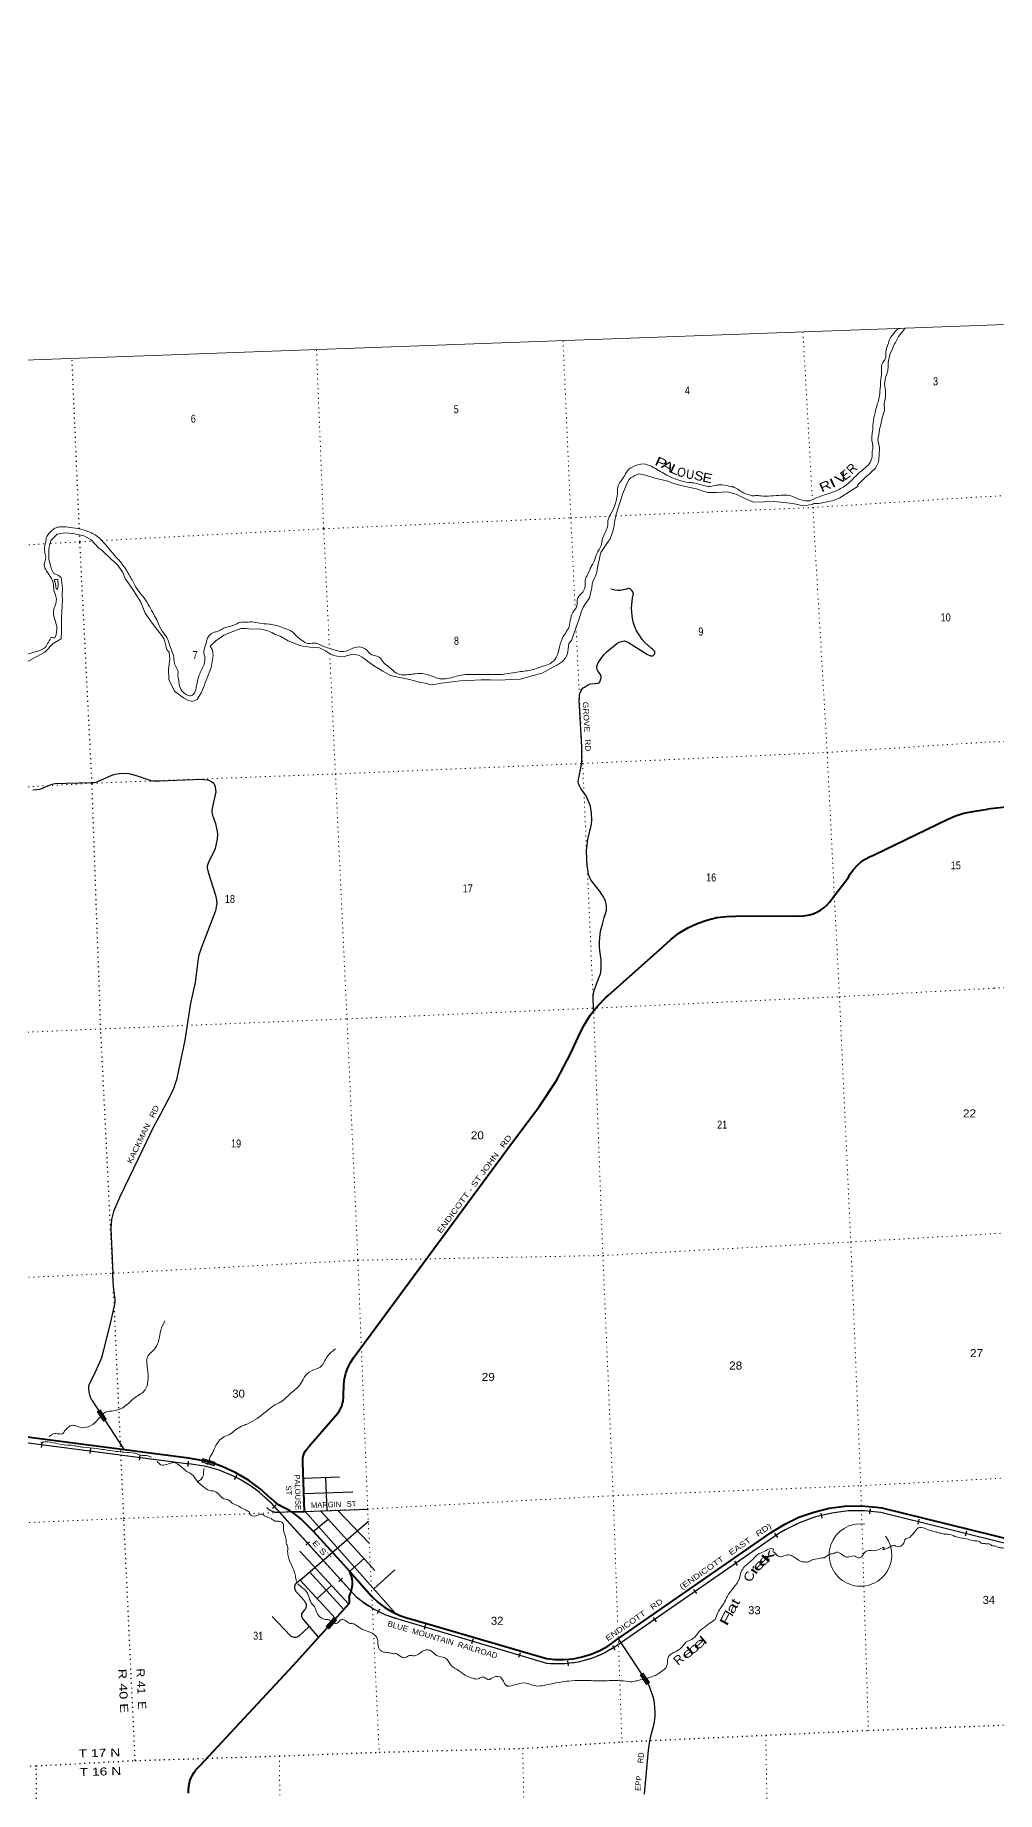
# Model space of a CAD drawing. Header units: feet. Extents: x 751810 to 1010326, y -353855 to -161247.
# Drawn here: x 825315 to 846344, y -199662 to -161247 of the extents above; entities that cross this region are included whole.
import ezdxf
from ezdxf.enums import TextEntityAlignment as Align

# ---------------------------------------------------------------- set-up
doc = ezdxf.new("R2010")
doc.units = ezdxf.units.FT
doc.header["$LTSCALE"] = 70
doc.linetypes.add('DOTTED', pattern=[1.5, 0.3, -1.2])
for name, color, linetype, lineweight in [('26', 7, 'Continuous', 40), ('29', 7, 'Continuous', 25), ('31', 7, 'Continuous', 13), ('34', 7, 'Continuous', 25), ('39', 7, 'Continuous', 13), ('4', 7, 'Continuous', 13), ('6', 7, 'DOTTED', 25), ('61', 7, 'Continuous', 13), ('7', 7, 'DOTTED', 13)]:
    doc.layers.add(name, color=color, linetype=linetype, lineweight=lineweight)
for name, color, linetype in [('27', 7, 'Continuous'), ('30', 7, 'Continuous'), ('41', 7, 'Continuous')]:
    doc.layers.add(name, color=color, linetype=linetype)

msp = doc.modelspace()

# ---------------------------------------------------------------- linework, layer by layer
at = {"layer": '26'}
for points in [[(830921.63, -193540.26), (830949.38, -193539.23), (831207.46, -193529.65), (831167.77, -192462.69), (831166.41, -192417.37), (831169.79, -192372.16), (831177.88, -192327.56), (831190.58, -192284.04), (831207.77, -192242.08), (831229.25, -192202.16), (831254.78, -192164.7), (831284.09, -192130.11), (831302.74, -192111.47), (831923.93, -191389.04), (831961.01, -191337.95), (831992.54, -191283.27), (832018.19, -191225.59), (832037.67, -191165.55), (832050.76, -191103.8), (832057.33, -191041.01), (832057.97, -190995.58), (832062.61, -190749.95), (832080.66, -190626.12), (832111.55, -190504.86), (832154.96, -190387.49), (832210.39, -190275.3), (832277.24, -190169.52), (832335.57, -190093.74), (835629.68, -185624.01), (836340.11, -184664.1), (836715.31, -184104.07), (837029.91, -183507.89), (837030.13, -183507.42), (837188.44, -183160.54), (837188.47, -183157.89), (837211.79, -183110.54), (837317.27, -182896.37), (837453.23, -182680.66), (837610.99, -182480.34), (837788.82, -182297.6), (837842.53, -182249.36), (839040.97, -181181.83), (839050.83, -181173.56), (839214.28, -181019.48), (839392.95, -180883.34), (839584.86, -180766.61), (839787.93, -180670.59), (839999.92, -180596.32), (840218.51, -180544.61), (840441.31, -180516.04), (840625.94, -180510.1), (841984.46, -180507.62), (842072.01, -180508.91), (842159.21, -180501.05), (842245.11, -180484.11), (842328.77, -180458.28), (842409.27, -180423.85), (842485.74, -180381.2), (842557.32, -180330.79), (842623.25, -180273.16), (842682.79, -180208.97), (842735.29, -180138.9), (842761.25, -180097.64), (843089.56, -179673.64), (843146.17, -179578), (843212.47, -179488.81), (843287.73, -179407.04), (843371.13, -179333.58), (843461.75, -179269.24), (843558.59, -179214.72), (843660.61, -179170.63), (843663.3, -179169.63), (845256.06, -178395.09), (845437.03, -178317.85), (845625.08, -178259.95), (845818.15, -178222.02), (845861.08, -178216.4), (846139.06, -178173.32)], [(846673.21, -178112.8), (846139.06, -178173.32)], [(829244.19, -192491.02), (829111.14, -192452.3), (828959.72, -192415.1), (828669.56, -192366.11), (824068.14, -191765.56), (823923.58, -191736.84), (823782.81, -191693.17), (823647.37, -191635.03), (823518.76, -191563.04), (823482.35, -191539.29), (822019.53, -190272.2), (821539.72, -189818.18), (821156.93, -189493.88), (820742.35, -189211.36), (820300.5, -188973.73), (819836.23, -188783.59), (819718.95, -188744.27), (819595.94, -188704.61), (819469.45, -188678.03), (819340.88, -188664.81), (819315.01, -188663.79), (817742.98, -188723.6)], [(830921.63, -193540.26), (830874.17, -193509.45), (830731.66, -193436.86), (830730.97, -193436.55), (830638.8, -193382.44), (830552.8, -193318.99), (830473.89, -193246.89), (830472.24, -193245.22), (830237.22, -193031.45), (829981.14, -192843.41), (829706.81, -192683.17), (829417.23, -192552.48), (829244.19, -192491.02)], [(832193.44, -194844.49), (831997.08, -194623.56), (831410.13, -193978.7), (831132.62, -193697.17), (831008.31, -193596.54), (830921.63, -193540.26)], [(832193.44, -194844.49), (832679.19, -195391.04), (832814.4, -195517.83), (832962.12, -195629.8), (833120.74, -195725.71), (833288.51, -195804.52), (833463.6, -195865.35), (833522, -195881.2), (836448, -196731.82), (836473, -196736.35), (836498, -196742.84), (836677.76, -196764.84), (836879.88, -196768.29), (837081.25, -196750.6), (837279.66, -196711.96), (837472.95, -196652.78), (837659, -196573.73), (837835.77, -196475.66), (838001.31, -196359.65), (838029.8, -196336.94), (841410.72, -193986.48), (841705.38, -193805.87), (842017.31, -193657.05), (842343.09, -193541.65), (842679.14, -193460.93), (843021.79, -193415.79), (843367.29, -193406.71), (843711.84, -193433.79), (843826.69, -193450.96), (846732.02, -194165.65)], [(831706.6, -196070.01), (832188, -195536.97), (832186.1, -195450.47), (832185.16, -195421.73), (832187.23, -195393.06), (832192.29, -195364.76), (832200.28, -195337.14), (832211.11, -195310.51), (832216.93, -195298.83), (832234.92, -195241.48), (832246.82, -195182.57), (832252.5, -195122.73), (832251.89, -195062.63), (832245, -195002.93), (832231.91, -194944.26), (832212.76, -194887.29), (832201.68, -194862.74), (832193.44, -194844.49)], [(828665.9, -199692.39), (828665.76, -199613.77), (828673.84, -199535.57), (828690.05, -199458.64), (828714.21, -199383.82), (828746.06, -199311.94), (828785.25, -199243.78), (828831.35, -199180.1), (828883.86, -199121.58), (828923.84, -199084.27), (830957.86, -196899.04), (831706.6, -196070.01)]]:
    msp.add_lwpolyline(points, dxfattribs=at)
at = {"layer": '29'}
for p, q in [((837267.51, -176811.41), (837212.12, -175791.25)), ((837384.57, -179429.98), (837371.27, -179079.67)), ((828714, -182417.12), (828585.11, -183227.06)), ((831180.22, -192798.73), (831970.4, -192770.61)), ((831698.06, -193513.82), (831671.58, -192780.47)), ((831209.65, -193530.94), (832586.85, -193477.19)), ((831218.58, -193530.59), (833208.07, -195776.28)), ((831560.67, -193520.53), (832746, -194821.86)), ((831934.65, -193505.49), (832622.13, -194225.97)), ((831110.31, -195029.86), (832600.72, -193742.53)), ((831397.72, -193966.11), (831722.49, -193698.19)), ((831099.76, -194396.26), (832170.99, -195558.31)), ((832188.76, -194840.61), (832507.63, -194560.16)), ((831110.31, -195029.86), (831883.11, -195873.24)), ((831316.64, -194851.64), (832061.82, -195673.52)), ((832718.64, -195221.71), (833178.8, -194806.19)), ((831479.49, -195432.76), (831793.47, -195148.78)), ((830498.16, -195826.67), (830901.2, -196247.75)), ((838061.41, -196312.08), (838728.6, -197315.37)), ((838719.97, -198750.51), (838630.59, -199712.5))]:
    msp.add_line(p, q, dxfattribs=at)
for points in [[(837212.12, -175791.25), (837221.42, -175686.85), (837231.81, -175631.75), (837250.52, -175589.12), (837271.3, -175555.85), (837300.4, -175522.58), (837327.42, -175502.82), (837396.01, -175460.19), (837437.58, -175441.48), (837464.6, -175432.12), (837622.56, -175415.49), (837649.59, -175406.12), (837664.14, -175387.41), (837680.76, -175344.78), (837689.08, -175306.31), (837689.08, -175261.6), (837676.61, -175229.37), (837626.72, -175161.79), (837603.86, -175115), (837597.63, -175085.88), (837597.62, -175053.66), (837608.02, -175008.94), (837635.03, -174958), (837751.43, -174799.96), (837826.27, -174723.01), (838034.11, -174546.26), (838084, -174517.14), (838106.86, -174510.9), (838162.97, -174496.36), (838196.24, -174494.27), (838237.81, -174502.59), (838291.84, -174525.47), (838707.54, -174787.48), (838767.83, -174816.59), (838786.54, -174821.27), (838803.15, -174820.75), (838818.75, -174816.07), (838834.34, -174808.27), (838846.81, -174797.35), (838857.19, -174783.32), (838866.56, -174764.08), (838867.6, -174756.8), (838867.59, -174743.8), (838865.52, -174731.85), (838859.28, -174718.85), (838844.73, -174700.66), (838823.94, -174681.42), (838782.36, -174650.24), (838645.18, -174529.63), (838588.04, -174465.68), (838520.47, -174359.11), (838467.49, -174272.28), (838429.02, -174184.43), (838400.97, -174101.77), (838384.35, -174040.42), (838366.66, -173947.37), (838358.35, -173772.7), (838379.14, -173556.43), (838395.76, -173464.93), (838394.74, -173438.41), (838384.35, -173417.62), (838362.51, -173390.07), (838326.15, -173357.31), (838307.44, -173348.99), (838287.68, -173348.48), (838217.01, -173369.28), (838113.09, -173390.07), (838058.02, -173392.66), (837988.38, -173385.91), (837901.08, -173360.96)], [(837371.27, -179079.67), (837385.63, -178952.68), (837402.25, -178838.31), (837477.08, -178501.44), (837485.39, -178403.7), (837477.08, -178260.22), (837460.45, -178112.57), (837431.35, -178031.47), (837360.68, -177881.75), (837244.28, -177723.71), (837194.4, -177619.74), (837186.09, -177571.91), (837202.71, -177490.81), (837256.76, -177228.79), (837269.23, -177131.06), (837267.51, -176811.41)], [(825459.32, -177721.7), (825607.94, -177655.67), (825689, -177627.59), (825753.44, -177614.08), (825990.38, -177605.76), (826564.04, -177589.13), (826605.61, -177586.01), (826663.81, -177571.45), (826751.1, -177539.22), (826979.73, -177439.41), (827064.95, -177409.25), (827154.33, -177389.5), (827256.17, -177384.3), (827353.86, -177389.5), (827397.51, -177397.82), (827549.23, -177443.57), (827802.81, -177530.9), (827848.53, -177543.38), (827896.34, -177551.7), (828039.75, -177555.86), (828956.36, -177519.48), (829020.79, -177522.59), (829081.07, -177529.87), (829114.33, -177540.27), (829178.76, -177576.65), (829205.78, -177598.5), (829226.56, -177621.37), (829249.42, -177680.62), (829261.9, -177750.3), (829263.98, -177798.12), (829261.89, -177826.19), (829191.23, -178121.47), (829178.76, -178201.54), (829178.76, -178236.89), (829187.07, -178283.67), (829257.74, -178487.45), (829295.15, -178657.98), (829299.31, -178716.19), (829293.07, -178826.41), (829274.36, -178932.46), (829249.42, -179032.28), (829220.32, -179102.97), (829103.93, -179331.71), (829081.06, -179397.23), (829076.91, -179422.18), (829078.99, -179456.48), (829095.62, -179552.13)], [(825268.1, -177750.81), (825350.21, -177745.08), (825414.65, -177733.65), (825459.32, -177721.7)], [(829095.62, -179552.13), (829255.66, -180050.18), (829280.6, -180162.47), (829284.76, -180241.49), (829276.45, -180308.03), (829255.66, -180395.36), (828948.05, -181214.67), (828894.01, -181362.31), (828881.54, -181435.09), (828810.87, -181963.27), (828714, -182417.12)], [(837384.57, -179429.98), (837400.16, -179551.59), (837410.55, -179597.33), (837435.49, -179665.96), (837447.97, -179694.54), (837465.64, -179724.69), (837504.08, -179778.25), (837676.58, -179991.4)], [(837525.14, -182584.58), (837518.62, -182258.02), (837524.86, -182200.83), (837539.4, -182137.41), (837597.6, -181979.37), (837664.11, -181808.85), (837678.67, -181774.54), (837686.98, -181737.11), (837693.21, -181630.02), (837693.22, -181511.49), (837689.05, -181463.66), (837659.95, -181264.03), (837653.73, -181180.85), (837655.79, -181068.56), (837670.36, -180905.32), (837680.74, -180843.98), (837718.15, -180690.1), (837759.72, -180544.54), (837805.44, -180386.5), (837809.62, -180340.74), (837809.62, -180301.23), (837803.39, -180240.93), (837787.81, -180186.34), (837765.97, -180130.72), (837743.09, -180087.06), (837676.58, -179991.4)], [(828585.11, -183227.06), (828453.37, -183876.37), (828403.49, -184090.56), (828386.86, -184148.78), (828345.29, -184269.39), (828295.41, -184383.76), (828054.3, -184841.24), (827904.65, -185115.73), (827663.55, -185623.11), (827164.72, -186646.2), (827031.7, -186970.6), (826981.81, -187143.19), (826973.5, -187344.9), (827015.06, -188324.32)], [(826551.54, -191097.71), (826530.78, -191053.6), (826507.91, -190977.71), (826493.37, -190920.51), (826487.13, -190848.78), (826487.14, -190810.3), (826491.29, -190780.14), (826516.23, -190711.54), (826603.52, -190545.18), (826732.39, -190266.54), (826773.96, -190162.55), (826819.68, -189996.21), (826952.7, -189447.23), (827052.47, -189031.34), (827062.86, -188949.19), (827062.86, -188890.97), (827035.84, -188686.15), (827019.22, -188499), (827015.06, -188324.32)], [(826551.54, -191097.71), (826838.96, -191533.52), (827264.92, -192179.4)], [(831195.06, -193135.62), (832252.94, -193098.31), (832252.89, -193096.3)], [(830921.63, -193540.26), (830652.39, -193551.54), (830593.15, -193552.58), (830572.37, -193551.54), (830548.47, -193546.34), (830521.45, -193538.02), (830491.31, -193524.51), (830458.05, -193506.83), (830435.19, -193492.28), (830380.11, -193442.37)], [(831110.31, -195029.86), (831020.28, -195105.92), (831010.92, -195115.8), (830999.49, -195133.48), (830989.1, -195164.15), (830985.98, -195200.02), (830991.18, -195228.61), (831005.72, -195264.48), (831016.12, -195280.6), (831057.69, -195326.34), (831194.87, -195478.14), (831222.92, -195519.22), (831233.31, -195537.41), (831238.52, -195557.16), (831241.62, -195579), (831242.67, -195597.2), (831236.44, -195629.94), (831223.96, -195658.02), (831207.34, -195681.93), (831155.38, -195748.47), (831141.86, -195770.31), (831136.66, -195789.02), (831136.66, -195805.66), (831140.83, -195823.33), (831161.61, -195868.57), (831180.32, -195896.11), (831513.47, -196283.85)], [(831309.55, -196046.52), (831080.55, -196260.03), (831060.81, -196273.55), (831042.1, -196281.87), (831015.08, -196287.07), (830996.37, -196288.1), (830975.59, -196286.03), (830953.76, -196280.83), (830927.78, -196269.39), (830913.23, -196257.95), (830901.2, -196247.75)], [(838728.6, -197315.37), (838816.85, -197557.35), (838841.78, -197656.13), (838858.42, -197811.05), (838864.65, -197920.22), (838862.57, -198014.84), (838850.1, -198130.26), (838825.16, -198239.43), (838771.12, -198443.22), (838737.86, -198597.11), (838719.97, -198750.51)]]:
    msp.add_lwpolyline(points, dxfattribs=at)
at = {"layer": '29', "linetype": 'DOTTED', "lineweight": 100}
msp.add_arc((828100.86, -196103.84), 3788.85, 72.41626, 76.75615, dxfattribs=at)
at = {"layer": '31'}
for p, q in [((826671.77, -191346), (826734.55, -191304.96)), ((826808.55, -191555.26), (826671.77, -191346)), ((838608.8, -197063.39), (838746.83, -197271.84)), ((838746.83, -197271.84), (838684.3, -197313.25))]:
    msp.add_line(p, q, dxfattribs=at)
for points in [[(826734.55, -191304.96), (826871.33, -191514.22), (826808.55, -191555.26)], [(838684.3, -197313.25), (838546.27, -197104.8), (838608.8, -197063.39)]]:
    msp.add_lwpolyline(points, dxfattribs=at)
for points in [[(826682.84, -191348.31), (826732.23, -191316.03), (826860.25, -191511.9), (826810.86, -191544.18)], [(838557.35, -197107.04), (838606.54, -197074.47), (838735.74, -197269.59), (838686.55, -197302.16)]]:
    msp.add_lwpolyline(points, close=True, dxfattribs=at)
at = {"layer": '34', "lineweight": 13}
for p, q in [((828626.44, -192486.72), (823714.18, -191846)), ((832343.86, -195404.65), (830472.72, -193343.4)), ((846720.79, -194277.2), (843810.17, -193549.59)), ((841577.09, -194011.37), (838018.79, -196476.06)), ((836503.69, -196852.38), (833252.78, -195885.26))]:
    msp.add_line(p, q, dxfattribs=at)
at = {"layer": '34'}
for p, q in [((825462.22, -192020.05), (825447.91, -192129.73)), ((826525.76, -192156.14), (826511.45, -192265.82)), ((827602.09, -192299.16), (827587.79, -192408.84)), ((828663.01, -192433.35), (828654.2, -192543.61)), ((829723.29, -192734.7), (829670.03, -192831.65)), ((830588.54, -193387.51), (830506.64, -193461.85)), ((842491.76, -193565.41), (842517.42, -193673)), ((843572.16, -193469.71), (843561.3, -193579.78)), ((844639.12, -193701.67), (844612.3, -193808.98)), ((845679.96, -193959.17), (845653.13, -194066.48)), ((831316.41, -194193.21), (831234.51, -194267.56)), ((841484.21, -194007.45), (841547.19, -194098.38)), ((840604.27, -194620.12), (840667.26, -194711.05)), ((832039.01, -194985.35), (831957.11, -195059.7)), ((839710.21, -195236.23), (839773.19, -195327.16)), ((832843.36, -195668.08), (832794.43, -195767.28)), ((838830.28, -195848.9), (838893.26, -195939.82)), ((833849.93, -196004.37), (833818.39, -196110.39)), ((834889.9, -196316.47), (834858.36, -196422.49)), ((835918.34, -196619.7), (835886.8, -196725.72)), ((837937.35, -196458.49), (837992.92, -196554.13)), ((836954.26, -196798.02), (836968.5, -196907.71))]:
    msp.add_line(p, q, dxfattribs=at)
msp.add_lwpolyline([(846736.35, -194282.22), (843809.98, -193550.68), (843451.11, -193515.25), (843090.51, -193519.74), (842732.62, -193564.08), (842381.82, -193647.76), (842042.45, -193769.72), (841718.62, -193928.49), (841577.68, -194012.3), (838019.38, -196476.99), (837758.2, -196628.75), (837479.24, -196744.7), (837187.41, -196822.81), (836887.84, -196861.7), (836585.77, -196860.69), (836503.48, -196853.47), (833252.45, -195886.31), (832965.77, -195789.35), (832694.33, -195655.44), (832442.91, -195486.93), (832343.1, -195405.45), (830471.94, -193344.18), (830222.01, -193116.5), (830091.18, -193014.68), (829946.98, -192919.89), (829781.48, -192825.44), (829650.68, -192757.12), (829337.24, -192630.41), (829182.87, -192580.06), (829011.04, -192541.58), (828676.63, -192491.83), (828626.32, -192487.81), (823714.02, -191847.09)], dxfattribs=at)
at = {"layer": '34', "lineweight": 13}
for centre, radius, start, end in [((828423.66, -195341.6), 2862.07, 44.27996, 85.93712), ((843311.26, -196767.21), 3256.07, 81.18609, 122.181), ((843362.57, -194481.78), 683.57, 82.2539, 37.10717), ((833841.76, -193671.62), 2290.66, 229.16236, 255.10052), ((836744.37, -194583.25), 2281.86, 263.94549, 303.95217)]:
    msp.add_arc(centre, radius, start, end, dxfattribs=at)
at = {"layer": '39'}
for p, q in [((837445.32, -172935.59), (837378.53, -173075.95)), ((837558.87, -173085.39), (837503.35, -173216.27)), ((829067.08, -192514.01), (829119.63, -192413.62)), ((829089.2, -192486.4), (829089.42, -192486.11))]:
    msp.add_line(p, q, dxfattribs=at)
for points in [[(844338.87, -167654.02), (844285.7, -167720.33), (844195.87, -167839.08), (844126.34, -167967.44), (844108.97, -168000.04), (844051.27, -168118.07), (844005.5, -168229.79), (843969.13, -168403.69), (843968.8, -168480.17), (843963.15, -168588.98), (843928.9, -168676.29), (843906.03, -168733.16), (843885.07, -168876.52), (843910.31, -169018.84), (843905.55, -169167.88), (843880.3, -169299.26), (843887.81, -169458.08), (843844.49, -169589.87), (843800.62, -169788.09), (843774.13, -169863.15), (843771.75, -169937.67), (843741.14, -170099.37), (843778.87, -170261.53), (843772.68, -170436.76), (843755.87, -170586.07), (843688.3, -170712.37), (843585.93, -170809.27), (843554.63, -170848.22), (843465.74, -170918.65), (843302.42, -171077.3), (843299.02, -171105.55), (843309.16, -171109.35), (843132.72, -171219.99), (842908.79, -171363.91), (842769.42, -171423.41), (842635.41, -171452.6), (842453.23, -171484.88), (842384.98, -171488.44), (842342.84, -171491.4), (842308.87, -171500.22), (842254.94, -171515.52), (842170.89, -171531.51), (842046.08, -171522.25), (841882.49, -171485.69), (841683.05, -171464.02), (841465.53, -171442.77), (841254.79, -171455.58), (841021.77, -171460.83), (840835.16, -171382.53), (840646.09, -171284.16), (840447.95, -171230.27), (840211.18, -171247.68), (840022.28, -171247.92), (839943.45, -171227.56), (839779.37, -171168.88), (839627.96, -171138.08), (839470.35, -171099.37), (839276.32, -171049.41), (839148.62, -170999.97), (839055.69, -170977.92), (838867.9, -170937.88), (838661.42, -170870.09), (838518.13, -170843.13), (838430.37, -170873.29), (838386.84, -170904.46), (838341.04, -170923.61), (838305.81, -170966.66), (838265.04, -171031.99), (838160.05, -171283.91), (838135.66, -171362.95), (838071.65, -171559.61), (838022.92, -171719.7), (837982.62, -171897.71), (837969.03, -172010.72), (837939.32, -172122.08), (837878.36, -172274.4), (837831.61, -172341.87), (837685.65, -172558.49), (837666.89, -172619.29), (837658.39, -172689.92), (837614.34, -172880.09), (837598.65, -172989.13), (837575.92, -173052.03), (837558.87, -173085.39)], [(835929.88, -175333.16), (835708.88, -175336.13), (835592.55, -175346.81), (835526.26, -175348.3), (835266.91, -175344.09), (835070.01, -175346.52), (834796.96, -175358.72), (834612.2, -175364.9), (834435.83, -175387), (834197.32, -175416.53), (834073.22, -175439.46), (833944.88, -175452.41), (833890.07, -175427.49), (833716.57, -175397.19), (833500.13, -175333.65), (833397.24, -175315.84), (833253.87, -175284.87), (833088.36, -175252.38), (832917.41, -175155.61), (832789.09, -175078), (832756.46, -175056.6), (832587.13, -174941.68), (832568.65, -174923.98), (832468.45, -174845.74), (832389.18, -174805.27), (832262.15, -174786), (832074.34, -174836.53), (832002.16, -174844.19), (831836.6, -174809.69), (831753.23, -174765.28), (831661.6, -174711), (831535.51, -174643.41), (831326.2, -174630.02), (831122.52, -174598.39), (830848.87, -174491.86), (830759.33, -174441.55), (830683.99, -174396.97), (830566.42, -174351.32), (830489.2, -174312.81), (830377.71, -174269.04), (830230.18, -174232.12), (830047.35, -174234.23), (829920.4, -174218.98), (829809.87, -174219.46), (829564.74, -174313.55), (829439.39, -174370.71), (829336.4, -174439.45), (829265.14, -174489.36), (829143.12, -174606.83), (829191.23, -174692.28), (829207.94, -174812.66), (829167.4, -175071.18), (829077.95, -175298.6), (829036.06, -175404.2), (829015.16, -175459.01), (828973.27, -175564.61), (828946.6, -175631.62), (828882.62, -175737.72), (828861.36, -175776.44), (828751.72, -175817.15), (828656.65, -175789.11), (828561.09, -175738.94), (828364.88, -175590.41), (828238.74, -175337.67), (828231.56, -175102.36), (828240.49, -175051.84), (828257.17, -174896.5), (828245.69, -174739.78), (828202.44, -174692.46), (828182.9, -174626.49), (828132.85, -174452.52), (828076.72, -174367.25), (827894.68, -174131.87), (827718.5, -173888.3), (827624.76, -173646.9), (827464.42, -173392.91), (827281.68, -173125.34), (827232.61, -172995.63), (827114.35, -172827.24), (826970.77, -172695.64), (826788.06, -172520.64), (826704.46, -172466.18), (826539.69, -172284.74), (826377, -172197.85), (826140.7, -172144.82), (825971.47, -172126.5), (825795.41, -172162.67), (825665.54, -172288.37), (825635.43, -172381.63), (825615.28, -172470.63), (825612.25, -172698.12), (825647.84, -172854.29), (825671.48, -172924.2), (825713.56, -173009.79), (825827.24, -173061.56), (825882.45, -173104.59), (825911.82, -173343.42), (825909.12, -173494.42), (825913.34, -173594.96), (825893.8, -173985.83), (825890.04, -174271.69)], [(837503.35, -173216.27), (837491.87, -173251.15), (837485.7, -173335.82), (837438.11, -173548.21), (837300.01, -173756.6), (837256.11, -173862.25), (837220.73, -173989.84), (837137.17, -174211.09), (837042.61, -174480.89), (836983.86, -174550.64), (836954.8, -174782.74), (836906.61, -174876.4), (836849.78, -174942.09), (836736.83, -175015.08), (836647.45, -175063.38), (836399.15, -175195.78), (836203.44, -175252.52), (835929.88, -175333.16)], [(825890.04, -174271.69), (825883.8, -174444.91), (825871.97, -174455.24), (825711.29, -174551.45), (825528.6, -174742.74), (825258.33, -174881.66), (825042.03, -175007.3), (824800.82, -175187.83), (824601.93, -175282.88), (824311.38, -175321.64), (824111.03, -175350.31), (823960.69, -175367.79), (823688.43, -175416.2), (823411.69, -175535.15), (823172.5, -175625.07), (822935.54, -175725.01), (822855.39, -175758.69)]]:
    msp.add_lwpolyline(points, dxfattribs=at)
for points in [[(842257.15, -171432.96), (842378.4, -171371.86), (842697.49, -171260), (842892.67, -171179.12), (843116.51, -171031.18), (843273.85, -170874.68), (843429.62, -170738.33), (843555.52, -170614.74), (843618.4, -170458.36), (843620.03, -170349.64), (843629.01, -170301.14), (843607.41, -170050.06), (843624.58, -169916.84), (843636.54, -169729.41), (843679.75, -169501.01), (843720.62, -169349.15), (843752.42, -169241.77), (843787.91, -169027.64), (843798.83, -168884.5), (843804.47, -168775.7), (843823.84, -168559.92), (843820.77, -168511.69), (843848.6, -168406.41), (843905.04, -168322.62), (843913.91, -168177.52), (843973.9, -167980.95), (844017.49, -167861.22), (844080.17, -167787.36), (844128.93, -167719.84), (844226.27, -167658.61)], [(837445.32, -172935.59), (837454.26, -172911.88), (837500.48, -172820.27), (837576.89, -172639.43), (837603.42, -172566.38), (837665.53, -172466.37), (837734.46, -172219.28), (837837.31, -171961.37), (837837.33, -171870.8), (837867.57, -171783.58), (837967.64, -171582.08), (838018.65, -171434.02), (838047.42, -171280.41), (838071.12, -171078.62), (838189.94, -170906.89), (838265.36, -170772.36), (838427.77, -170664.04), (838599.73, -170623.94), (838840.67, -170705.04), (839125.57, -170865.65), (839371.1, -170972.81), (839615.48, -171027.67), (839750.47, -171042.74), (839958.78, -171102.44), (840109.7, -171111.11), (840235.72, -171084.12), (840332.1, -171079.93), (840543.99, -171119.42), (840554.08, -171121.21), (840647.36, -171159.35), (840708.51, -171198.22), (840826.57, -171266), (840931.86, -171301.86), (841010.73, -171324.23), (841068.76, -171312.86), (841181.56, -171324.4), (841404.62, -171323.39), (841635.4, -171308.12), (841804.36, -171314.37), (841950.18, -171365.42), (842130.37, -171425.75), (842257.15, -171432.96)], [(822818.92, -175654.16), (822974.72, -175587.27), (823128.95, -175563.67), (823278.41, -175505.95), (823440.91, -175401.66), (823607.48, -175299.29), (823712.61, -175236.54), (823860.37, -175192.95), (824037.28, -175195), (824109.63, -175195.38), (824342.29, -175174.03), (824556.21, -175122.91), (824723.71, -175062.78), (824874.95, -174994.97), (824973.8, -174920.28), (825103.98, -174808.67), (825243.49, -174755.21), (825341.25, -174722.81), (825532.32, -174638), (825604.08, -174519.65), (825623.55, -174491.04), (825652.57, -174440.07), (825672.13, -174415.48), (825714.62, -174428.61), (825784.24, -174304.27), (825763.17, -174077.33), (825716.29, -173865.06), (825743.68, -173739.66), (825773.83, -173648.42), (825771.04, -173521.69), (825725.59, -173373.79), (825714.9, -173253.28), (825669.88, -173125.49), (825565.86, -172964.82), (825514.64, -172829.12), (825546.91, -172651.29), (825524.39, -172541.11), (825525.62, -172414.29), (825552.74, -172276.83), (825569.31, -172208.03), (825635.84, -172126.03), (825698.75, -172062.22), (825806.11, -172009.48), (825904.28, -171995.19), (826081.53, -172013.33), (826311.41, -172048.39), (826515.93, -172118.24), (826625.64, -172172.11), (826752.57, -172277.93), (826921.54, -172467.32), (827051.58, -172623.37), (827171.01, -172753.51), (827295.34, -172923.78), (827418.36, -173126.28), (827481.28, -173245.62), (827512.74, -173305.28), (827610.29, -173445.97), (827711.55, -173572.49), (827809.59, -173735.3), (827916.19, -173922.08), (827989.73, -174067.33), (828092.94, -174282.36), (828194.46, -174420.95), (828258.53, -174592.58), (828320.41, -174756.21), (828349.31, -174882.35), (828376.6, -175026.64), (828435.32, -175138.01), (828438.07, -175262.73), (828451.8, -175338.89), (828465.93, -175433.17), (828523.49, -175582.81), (828595.3, -175649.61), (828698.76, -175693.57), (828770.54, -175667.8), (828835.65, -175521.42), (828879.26, -175311.14), (828926.65, -175181.26), (828980.42, -175067.35), (829028.4, -174873.06), (829003.02, -174724.71), (829049.75, -174564.66), (829104.33, -174396.39), (829260.9, -174296.25), (829274.91, -174293.92), (829386.29, -174241.1), (829481.83, -174198.69), (829593.79, -174172.01), (829764.99, -174097.71)], [(825816.81, -173226.83), (825816.26, -173293.25), (825807.46, -173349.8), (825795.71, -173364.15), (825783.66, -173364.43), (825771.21, -173318.1), (825757.95, -173238.51), (825746.73, -173191.57), (825728.84, -173156.36), (825774.87, -173147.27), (825809.15, -173152.53), (825813.39, -173162.5), (825811.78, -173180.65), (825816.81, -173226.83)], [(829764.99, -174097.71), (829873.11, -174079.17), (829893.24, -174080.73), (830049.96, -174079.2), (830225.43, -174107.45), (830424.78, -174125.08), (830553.92, -174148.33), (830821.15, -174236.89), (830955.32, -174306.32), (831000.57, -174353.6), (831139.91, -174475.23), (831288.32, -174552.38), (831458.88, -174540.48), (831576.58, -174592.17), (831835.78, -174680.91), (831987.41, -174721.76), (832137.84, -174708.3), (832303.11, -174638.16), (832490.14, -174644), (832584.09, -174712.32), (832631.58, -174769.61), (832836.27, -174847.51), (832941.55, -174973.93), (833064.29, -175071.79), (833219.87, -175201.11), (833529.88, -175224.3), (833628.09, -175212.02), (833814.99, -175211.83), (834057.8, -175286.85), (834167.07, -175320.61), (834289.69, -175321.87), (834601.55, -175246.4), (834910.59, -175225.34), (835204.04, -175226.77), (835523.56, -175225.6), (835898.13, -175168.84), (836190.52, -175121.99), (836356.05, -175063.92), (836609.17, -174967.64), (836730.35, -174811.96), (836797.18, -174560.89), (836894.89, -174343.35), (836974.59, -174220.8), (837069.43, -173872.5), (837160.74, -173729.56), (837175.28, -173568.23), (837218.06, -173502.86), (837335.04, -173339.22), (837354.37, -173121.43), (837382.23, -173069.86)], [(826743.62, -191457.39), (826809.09, -191385.73), (826898.65, -191345.47), (827066.98, -191323.56), (827279.97, -191230.2), (827502.84, -191038), (827722.18, -190868.02), (827780.43, -190683.57), (827770.21, -190402.04), (827780.4, -190134.15), (827943.28, -189955.38), (828021.56, -189768.46), (828061.46, -189572.34), (828151.23, -189359)], [(829119.63, -192413.62), (829145.1, -192331.23), (829187.74, -192259.83), (829231.91, -192166.26), (829330.59, -191992.96), (829445.11, -191899.81), (829588.32, -191832.18), (829720.69, -191728.57), (829867.7, -191650.79), (829965.29, -191610.35), (830167.75, -191495.09), (830393.07, -191322.96), (830571.11, -191194.17), (830725.98, -191108.16), (830885.59, -190963.68), (831104.14, -190757.49), (831197.19, -190602.44), (831356.67, -190451.92), (831545.86, -190373.19), (831697.72, -190150.4), (831880.82, -189977.21)], [(825624.47, -191888.64), (825719.61, -191832.95), (825828.12, -191832.51), (825932.27, -191816.07), (825940.04, -191803.82), (825959.37, -191769.17), (826026.25, -191703.26), (826103.4, -191647.18), (826204.19, -191661.01), (826319.48, -191694.63), (826475.86, -191677.02), (826658, -191552.15), (826743.62, -191457.39)], [(825440.36, -192021.42), (825525.13, -192009.25), (825757.44, -192038.3), (826022.76, -192080.54), (826178.52, -192091.1), (826273.55, -192112.23), (826368.59, -192122.79), (826656.35, -192154.48), (826825.31, -192178.25), (827081.38, -192215.22), (827260.9, -192236.35), (827482.66, -192252.2), (827561.86, -192275.96), (827683.3, -192307.65), (827699.14, -192305.01), (827862.59, -192345.69)], [(827982.36, -192437.54), (828059.68, -192506.67), (828196.28, -192503.58), (828344.08, -192462.01), (828467.9, -192517.58), (828560.06, -192596), (828637.85, -192660.66), (828737.48, -192712.75), (828873.95, -192886.77), (828984.54, -192980.88), (829129.29, -193074.22), (829232.04, -193085.98), (829348.49, -193171.91), (829477.12, -193263.6), (829529.56, -193272.47), (829582.59, -193307.5), (829639.94, -193356.52), (829743.45, -193402.49), (829849.36, -193466.51), (829983.48, -193533.92), (830006.29, -193565.61), (830006.38, -193569.63), (830063.86, -193624.69), (830225.99, -193594.87), (830290.23, -193591.4), (830339.32, -193630.55), (830473.09, -193681.87), (830554.77, -193740.4), (830627.17, -193742.79), (830673.59, -193751.81), (830736.75, -193790.63), (830744.59, -193872.97), (830746.18, -193945.38), (830767.95, -194021.37), (830802.84, -194145.36), (830806.39, -194215.72), (830838.78, -194317.63), (830837.97, -194371.98), (830844.81, -194500.63), (830925.88, -194714.14), (830995.8, -194877.59)], [(828869.55, -192882.79), (828944.93, -192824.8), (828992.98, -192725.1), (828999.47, -192654.51), (829010.27, -192591.75)], [(840593.07, -195188.3), (840715.37, -194992.34), (840752.45, -194850.62), (840754.37, -194846.56), (840828.31, -194736.21), (840982.16, -194603.94), (841082.3, -194497.02), (841173.51, -194440.63), (841298.87, -194383.46), (841376.41, -194345.48), (841463.27, -194365.66), (841441.93, -194400.36), (841466.43, -194417.92), (841564.89, -194508.27), (841629.43, -194518.89), (841741.21, -194484.17), (841849.95, -194493.79), (841949.75, -194553.92), (842063.79, -194621.79), (842160.56, -194635.71), (842240.69, -194623.84), (842290.33, -194596.55), (842458.31, -194558.55), (842514.25, -194543.2), (842572.5, -194541.88), (842590.27, -194527.39), (842667.5, -194475.34), (842713.26, -194454.18), (842785.44, -194446.51), (842803.21, -194432.02), (842924.14, -194447.41), (843032.24, -194519.43), (843110.71, -194523.7), (843243.02, -194508.64), (843293.86, -194535.67), (843358.23, -194538.24), (843434.66, -194449.98), (843509.67, -194387.91), (843694.47, -194383.74), (843880.18, -194329.23), (843862.72, -194357.8), (843852.85, -194366.07), (843936.64, -194338.02), (844028.07, -194291.68), (844112.17, -194277.71), (844162.88, -194298.7), (844307.97, -194224.99), (844346.2, -194135.57), (844431.82, -194099.43), (844471.24, -194064.33), (844533.97, -193992.47), (844553.53, -193967.88), (844626.13, -193887.75), (844765.15, -193897.43), (844865.44, -193939.99), (844971.8, -193967.35), (845056.9, -193991.67), (845141.99, -194012.95), (845211.89, -194025.11), (845281.79, -194025.11), (845427.67, -194073.75), (845582.66, -194110.23), (845716.38, -194137.59), (845847.06, -194171.03), (845959.51, -194189.28), (846002.05, -194219.68), (846068.91, -194231.84), (846102.34, -194234.88), (846178.32, -194240.96), (846226.94, -194271.36), (846272.53, -194280.48), (846318.12, -194286.56), (846384.98, -194316.96), (846470.07, -194326.08), (846552.13, -194350.4), (846628.1, -194368.64), (846739.62, -194391.52)], [(830995.8, -194877.59), (831015.23, -194998.76), (831026.62, -195061.02)], [(831060.72, -195115.83), (831157.42, -195199.28), (831233.42, -195264.68), (831376.65, -195563.33), (831434.36, -195628.44), (831453.81, -195690.39), (831481.51, -195762.21), (831522.93, -195817.63), (831557.74, -195847.03), (831665.17, -195888.88), (831737.71, -195897.31), (831754.14, -195908.13), (831853.04, -195970)], [(838684.29, -197178.7), (838689.39, -197177.39), (838825.1, -197134.08), (838924.6, -197089.57), (838978.04, -197052.13), (839094.61, -196960.95), (839121.76, -196916.06), (839150.14, -196744.36), (839175.01, -196687.45), (839250.06, -196627.39), (839335.6, -196587.22), (839487.57, -196461.02), (839544.32, -196391.32), (839667.54, -196328.16), (839795.54, -196208.55), (839875.82, -196112.14), (839966.89, -196049.71), (840055.82, -195981.29), (840182.43, -195889.88), (840241.43, -195739.62), (840305.55, -195639.56), (840371.68, -195539.46), (840443, -195400.99), (840477.87, -195341.84), (840593.07, -195188.3)], [(831850.6, -195969.31), (831880.14, -195976.61), (831916.25, -195973.78), (832003, -195897.36), (832083.65, -195909.63), (832183.45, -195969.77), (832227.91, -195980.84), (832300.54, -195993.29), (832339.32, -196020.59), (832461.66, -196100.34), (832686.8, -196193.87), (832804.21, -196324.05), (832822.17, -196500.75), (832857.6, -196558.31), (832904.64, -196595.49), (832961.2, -196608.3), (833029.71, -196616.82), (833102.38, -196631.28), (833144.83, -196642.4), (833158.85, -196640.07), (833209.02, -196636.92), (833331.27, -196712.65), (833417.91, -196722.77), (833497.38, -196680.73), (833608.04, -196686.28), (833784.73, -196587.71), (833944.9, -196559.94), (834090.18, -196677.42), (834284.39, -196735.42), (834414.61, -196899.52), (834565.56, -197000.77), (834718.69, -197110.02), (834889.01, -197178.62), (834999.8, -197190.21), (835085.43, -197154.07), (835168.32, -197176.35), (835251.38, -197206.67), (835257.32, -197202.51), (835378.57, -197141.41), (835493.47, -197156.93), (835605.74, -197327.48), (835994.55, -197278.45), (836216.93, -197337.84), (836579.93, -197303.48), (837046.64, -197232.57), (837341.88, -197223.9), (837689.83, -197236.17), (837864.51, -197228.2), (837995.12, -197227.27), (838238.62, -197241.9), (838405.61, -197250.21), (838455.56, -197237), (838497.52, -197225.99), (838684.29, -197178.7)]]:
    msp.add_spline(points, degree=3, dxfattribs=at)
at = {"layer": '4'}
msp.add_lwpolyline([(751809.62, -170897.82), (783122.91, -169842.15), (814434.73, -168743.41), (845745, -167601.59), (877053.68, -166416.71), (908360.69, -165188.77), (939665.99, -163917.76), (970969.51, -162603.69), (1002271.19, -161246.56), (1010326.19, -344125.92), (978772.94, -345493.95), (947217.84, -346818.58), (915660.96, -348099.8), (884102.33, -349337.62), (852542.04, -350532.02), (820980.12, -351683.01), (789416.81, -352794.88), (757851.71, -353854.74)], close=True, dxfattribs=at)
msp.add_lwpolyline([(751809.62, -170897.82), (783122.91, -169842.15), (814434.73, -168743.41), (845745, -167601.59), (877053.68, -166416.71), (908360.69, -165188.77), (939665.99, -163917.76), (970969.51, -162603.69), (1002271.19, -161246.56), (1010326.19, -344125.92), (978772.94, -345493.95), (947217.84, -346818.58), (915660.96, -348099.8), (884102.33, -349337.62), (852542.04, -350532.02), (820980.12, -351683.01), (789416.81, -352794.88), (757851.71, -353854.74)], close=True, dxfattribs=at)
at = {"layer": '6'}
msp.add_line((826281.81, -172043.55), (826121.84, -168322.25), dxfattribs=at)
for points in [[(827502.63, -198977.48), (827255.56, -193684.04), (827012.3, -188320.61), (826750.11, -182992.48), (826558.24, -177605.48), (826293.37, -172324.52), (826287.35, -172178.12)], [(815534.61, -199484.59), (816798.8, -199434.37), (820068, -199314.31), (825340.64, -199090.67), (827502.63, -198977.48), (830653.67, -198876.18), (832838.46, -198794.68), (835977.8, -198709.75), (838145.2, -198568.26), (841291.25, -198422.8), (843533.76, -198315.84), (846881.4, -198185.96)], [(825408.4, -214165.64), (825395.75, -210550.85), (825373.77, -205165.78), (825340.64, -199090.67)]]:
    msp.add_lwpolyline(points, dxfattribs=at)
at = {"layer": '61'}
for p, q in [((828979.88, -192374.78), (829254.56, -192449.06)), ((829254.56, -192449.06), (829233.02, -192528.7)), ((831679.4, -196044.15), (831846.69, -195858.37)), ((831846.69, -195858.37), (831902.42, -195908.56))]:
    msp.add_line(p, q, dxfattribs=at)
for points in [[(829233.02, -192528.7), (828958.35, -192454.42), (828979.88, -192374.78)], [(831902.42, -195908.56), (831735.13, -196094.34), (831679.4, -196044.15)]]:
    msp.add_lwpolyline(points, dxfattribs=at)
for points in [[(828968.16, -192448.78), (828985.51, -192384.59), (829244.74, -192454.69), (829227.38, -192518.88)], [(831690.69, -196043.55), (831847.28, -195869.67), (831891.12, -195909.15), (831734.53, -196083.03)]]:
    msp.add_lwpolyline(points, close=True, dxfattribs=at)
at = {"layer": '7'}
for p, q in [((842103.03, -167736.61), (842310.49, -171408.22)), ((838063.65, -196267.03), (838145.2, -198568.26))]:
    msp.add_line(p, q, dxfattribs=at)
for points in [[(831466.84, -168127.63), (831624.98, -172041.18), (831749.95, -174652.52)], [(836857.77, -167930.07), (837027.92, -171802.53), (837123.36, -173783.14)], [(845884.27, -171349.83), (847732.67, -171258.09), (853033.47, -171129.63), (856618.87, -170980.54)], [(838014.49, -171760.38), (842318.59, -171576.47), (845884.27, -171349.83)], [(842315.45, -171496.1), (842319.86, -171574.09), (842633.35, -176932.79), (842901.57, -182274.06), (843150.13, -187635.9), (843367.86, -192966.23), (843533.76, -198315.84)], [(826772.96, -172299.03), (831624.98, -172041.18), (837027.92, -171802.53), (837873.02, -171766.42)], [(814580.52, -172818.1), (815760.2, -172773.53), (821087.05, -172639.23), (825535.46, -172370.34)], [(825652.33, -172363.27), (826293.37, -172324.52), (826571.04, -172309.76)], [(837142.51, -174180.69), (837286.75, -177174.2), (837524.88, -182518.16), (837728.39, -187933.34), (837954.44, -193184.99), (838054.76, -196016.04)], [(831755.6, -174770.34), (831881.58, -177402.84), (832134.04, -182758.55), (832372.71, -188036.08), (832586.88, -193477.19)], [(864463.31, -175860.55), (863876.22, -175889.13), (858637.93, -176273.59), (853264.13, -176363.75), (847981.15, -176642.71), (846083.35, -176707.61)], [(814771.83, -178165.29), (815904.35, -178139.74), (821281.13, -177899.66), (826558.24, -177605.48), (831881.58, -177402.84), (837286.75, -177174.2), (842633.35, -176932.79), (846083.35, -176707.61)], [(846283.24, -182087.43), (848191.51, -181943.81), (853478.78, -181755.32), (858883.3, -181535.5), (864160.13, -181250.66), (869511.04, -180967.86), (872475.87, -180808.11)], [(814961.47, -183465.64), (816171.24, -183420.66), (821482.35, -183210.24), (826740.75, -182978.87), (832134.04, -182758.55), (837599.18, -182520.95), (842901.57, -182274.06), (846283.24, -182087.43)], [(817744.33, -188723.64), (821712.93, -188576.51), (827027.08, -188321.75), (832372.71, -188036.08), (837728.39, -187933.34), (843150.13, -187635.9), (846482.28, -187444.26)], [(832586.88, -193477.19), (837954.44, -193184.99), (843367.86, -192966.23), (846680.95, -192791.29)], [(815343.63, -194146.5), (816629.24, -194100.94), (821934.72, -193908.76), (827255.56, -193684.04), (832586.85, -193477.19), (832586.88, -193477.19)], [(832586.03, -193456.27), (832586.85, -193477.19), (832626.15, -194307.8), (832838.46, -198794.68)], [(841291.25, -198422.8), (841391.71, -204452.12), (841222.89, -210117.2), (841293.14, -213584.75)], [(830653.67, -198876.18), (830734.42, -205014.62), (830722.12, -210394.42), (830711.85, -213972.85)], [(835977.8, -198709.75), (836089.87, -204718.68), (835918.89, -210285.2), (835997.77, -213779.17)]]:
    msp.add_lwpolyline(points, dxfattribs=at)

# ---------------------------------------------------------------- texts
at = {"layer": '27'}
for s, rotation, width, p in [('ENDICOTT - ST JOHN   RD', 53.61, 1.3, (834189.58, -187460.07)), ('(ENDICOTT   EAST   RD)', 34.808, 1.3, (839458.04, -195245.59)), ('E ST', 312.308, 1.45, (831362.62, -194225.3)), ('ENDICOTT   RD', 34.808, 1.25, (837837.66, -196370.15))]:
    msp.add_text(s, height=120, rotation=rotation, dxfattribs=dict(at, width=width)).set_placement(p)
for s, rotation, p in [('PALOUSE', 272.13, (830981.75, -192721.01)), ('ST', 272.13, (830797.25, -192964.79)), ('MARGIN', 2.222, (831347.82, -193455.21)), ('ST', 2.222, (832130.92, -193424.83))]:
    msp.add_text(s, height=120, rotation=rotation, dxfattribs=at).set_placement(p)
at = {"layer": '30'}
for s, rotation, width, p in [('GROVE   RD', 273.108, 1.15, (837289.46, -175827.08)), ('KACKMAN   RD', 64.007, 1.2, (827423.03, -185933.88))]:
    msp.add_text(s, height=120, rotation=rotation, dxfattribs=dict(at, width=width)).set_placement(p)
for s, width, p in [('RD', 0.85, (838617.8, -198922.46)), ('P', 0.8, (838575.82, -199365.87)), ('E', 0.8, (838558.05, -199591.95)), ('P', 0.8, (838562.62, -199478.77))]:
    msp.add_text(s, height=120, rotation=84.692, dxfattribs=dict(at, width=width)).set_placement(p, align=Align.CENTER)
at = {"layer": '34', "width": 1.1}
msp.add_text('BLUE  MOUNTAIN  RAILROAD', height=120, rotation=343.433, dxfattribs=at).set_placement((833008.45, -196032.26))
at = {"layer": '41'}
for s, rotation, width, p in [('P', 335.768, 1.45, (838964.06, -170686.02)), ('A', 330.674, 1.45, (839101.19, -170758.27)), ('L', 335.364, 1.4, (839263.38, -170835.16)), ('O', 347.099, 0.9, (839426.54, -170901.66)), ('U', 351.68, 0.9, (839623.22, -170949.39)), ('S', 345.799, 1.15, (839805.11, -170980.8)), ('E', 348.818, 1.2, (839996.65, -171025.85)), ('I', 25.61, 1.6, (842793.26, -171128.18)), ('V', 33.134, 1.5, (842992.26, -171006.26)), ('R', 24.094, 1.3, (842630.01, -171196.8)), ('k', 48.863, 2.1, (841417.66, -194565.6)), ('r', 57.913, 1.75, (841117.32, -194859.02)), ('e', 47.915, 1.9, (841210.09, -194764.88)), ('e', 45.841, 2, (841314.9, -194661.89)), ('C', 67.527, 1.15, (841019.99, -194987.87)), ('t', 60.119, 1.4, (840711.25, -195549.71)), ('F', 61.874, 1.75, (840507.71, -195924.01)), ('l', 59.317, 1.25, (840578.7, -195808.03)), ('a', 60.588, 1.55, (840634.44, -195690.22)), ('e', 40.848, 1.85, (839893.56, -196490.23)), ('l', 39.936, 1.6, (839991.92, -196416.44)), ('e', 37.061, 1.7, (839638.98, -196703.66)), ('b', 37.663, 1.8, (839762, -196605.01))]:
    msp.add_text(s, height=200, rotation=rotation, dxfattribs=dict(at, width=width)).set_placement(p, align=Align.CENTER)
for s, rotation, p in [('E', 38.724, (843088.88, -170939.2)), ('R', 44.891, (843240.73, -170794.55)), ('R', 40.295, (839449.76, -196844.04))]:
    msp.add_text(s, height=200, rotation=rotation, dxfattribs=at).set_placement(p, align=Align.CENTER)
at = {"layer": '6'}
for s, rotation, width, p in [('R 40 E', 272.672, 1.35, (827133.81, -196973.86)), ('R 41  E', 272.672, 1.15, (827529.81, -196965.84)), ('T 17 N', 1.841, 1.3, (826266.76, -198912.07)), ('T 16 N', 1.841, 1.3, (826288.36, -199319.47))]:
    msp.add_text(s, height=175, rotation=rotation, dxfattribs=dict(at, width=width)).set_placement(p)
at = {"layer": '7'}
for s, width, p in [('4', 0.85, (839522.37, -169101.28)), ('3', 0.85, (844946.86, -168904.01)), ('5', 0.85, (834466.1, -169513.29)), ('6', 0.85, (828718.42, -169721)), ('10', 0.85, (845113.32, -174066.59)), ('8', 0.85, (834471.34, -174577.54)), ('9', 0.85, (839816.62, -174376.57)), ('7', 0.85, (828759.55, -174889.51)), ('15', 0.85, (845335.14, -179488.6)), ('16', 0.85, (839986.89, -179754.22)), ('18', 0.85, (829463.54, -180222.3)), ('17', 0.85, (834662.7, -179993.64)), ('22', 1.1, (845603.16, -184912.39)), ('21', 0.85, (840227.25, -185159.19)), ('19', 0.85, (829597.74, -185570.89)), ('20', 1.1, (834841.01, -185391.77)), ('27', 1.1, (845757.39, -190154.76)), ('29', 1.1, (835079.63, -190674.78)), ('28', 1.1, (840489.61, -190426.41)), ('30', 1.05, (829626.82, -191040.65)), ('34', 1.05, (846032.98, -195550.88)), ('32', 1.05, (835280.85, -196007.61)), ('33', 1.05, (840906.47, -195776.55)), ('31', 0.85, (830081.9, -196334.18))]:
    msp.add_text(s, height=175, dxfattribs=dict(at, width=width)).set_placement(p)

doc.saveas('drawing.dxf')
